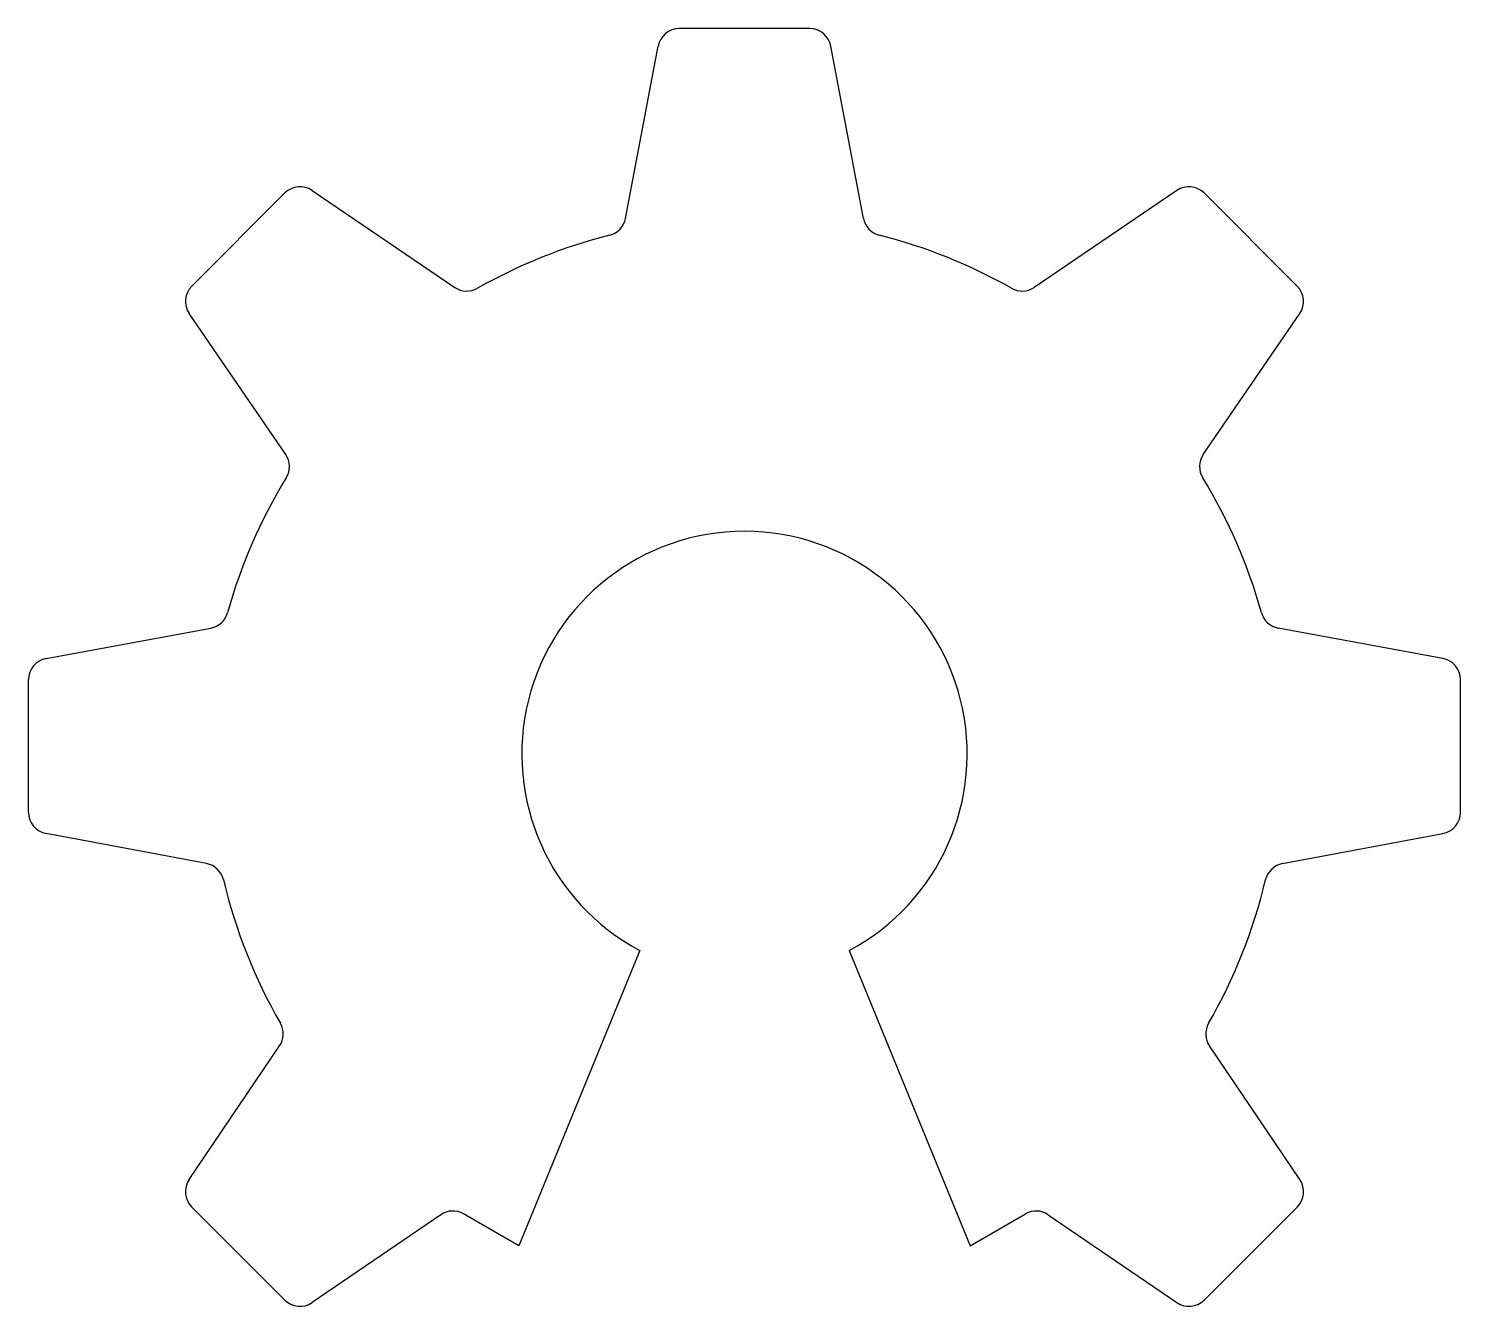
# Model space of a CAD drawing. Extents: x -33.5 to 33.5, y -25.8 to 33.9.
import ezdxf

# ---------------------------------------------------------------- set-up
doc = ezdxf.new("R2010")
doc.units = 0
doc.layers.get('0').update_dxf_attribs({"true_color": 0xffffff})

msp = doc.modelspace()

# ---------------------------------------------------------------- linework, layer by layer
for p, q in [((3.05, 33.893), (-3.05, 33.893)), ((-5.561, 25.028), (-4.032, 33.08)), ((5.561, 25.028), (4.032, 33.08)), ((-25.836, 21.855), (-21.477, 26.214)), ((-20.208, 26.334), (-13.537, 21.802)), ((20.208, 26.334), (13.537, 21.802)), ((25.836, 21.855), (21.477, 26.214)), ((-21.443, 13.995), (-25.954, 20.583)), ((21.443, 13.995), (25.954, 20.583)), ((-32.638, 4.465), (-24.942, 5.883)), ((32.638, 4.465), (24.942, 5.883)), ((-33.457, -2.732), (-33.457, 3.481)), ((33.457, -2.732), (33.457, 3.481)), ((-25.146, -5.124), (-32.642, -3.715)), ((25.146, -5.124), (32.642, -3.715)), ((-4.886, -9.189), (-10.551, -22.981)), ((4.886, -9.189), (10.551, -22.981)), ((-25.96, -19.892), (-21.728, -13.646)), ((25.96, -19.892), (21.728, -13.646)), ((-21.478, -25.52), (-25.839, -21.16)), ((21.478, -25.52), (25.839, -21.16)), ((-14.197, -21.532), (-20.207, -25.639)), ((-10.551, -22.981), (-13.133, -21.491)), ((10.551, -22.981), (13.133, -21.491)), ((14.197, -21.532), (20.207, -25.639))]:
    msp.add_line(p, q)
for centre, radius, start, end in [((-3.05, 32.893), 1, 90, 169.24903), ((3.05, 32.893), 1, 10.75097, 90), ((-20.77, 25.507), 1, 55.80823, 135), ((20.77, 25.507), 1, 45, 124.19177), ((-6.543, 25.215), 1, 284.30785, 349.24903), ((6.543, 25.215), 1, 190.75097, 255.69215), ((-0.061, -0.204), 25.232, 104.30785, 119.49167), ((0.061, -0.204), 25.232, 60.50833, 75.69215), ((-25.129, 21.148), 1, 135, 214.39614), ((-12.975, 22.629), 1, 235.80823, 299.49167), ((12.975, 22.629), 1, 240.50833, 304.19177), ((25.129, 21.148), 1, 325.60386, 45), ((-22.269, 13.43), 1, 328.50429, 34.39614), ((22.269, 13.43), 1, 145.60386, 211.49571), ((-0.314, -0.022), 24.748, 148.50429, 164.48355), ((0.314, -0.022), 24.748, 15.51645, 31.49571), ((0, 0), 10.407, 298, 242), ((-25.123, 6.866), 1, 280.43748, 344.48355), ((25.123, 6.866), 1, 195.51645, 259.56252), ((-32.457, 3.481), 1, 100.43748, 180), ((32.457, 3.481), 1, 0, 79.56252), ((-32.457, -2.732), 1, 180, 259.35713), ((32.457, -2.732), 1, 280.64287, 0), ((-25.33, -6.106), 1, 13.40611, 79.35713), ((25.33, -6.106), 1, 100.64287, 166.59389), ((0.061, -0.054), 25.102, 193.40611, 209.94778), ((-0.061, -0.054), 25.102, 330.05222, 346.59389), ((-22.556, -13.085), 1, 325.88553, 29.94778), ((22.556, -13.085), 1, 150.05222, 214.11447), ((-25.132, -20.453), 1, 145.88553, 225), ((25.132, -20.453), 1, 315, 34.11447), ((-13.632, -22.357), 1, 60.01836, 124.3461), ((13.632, -22.357), 1, 55.6539, 119.98164), ((-20.771, -24.813), 1, 225, 304.3461), ((20.771, -24.813), 1, 235.6539, 315)]:
    msp.add_arc(centre, radius, start, end)

doc.saveas('drawing.dxf')
